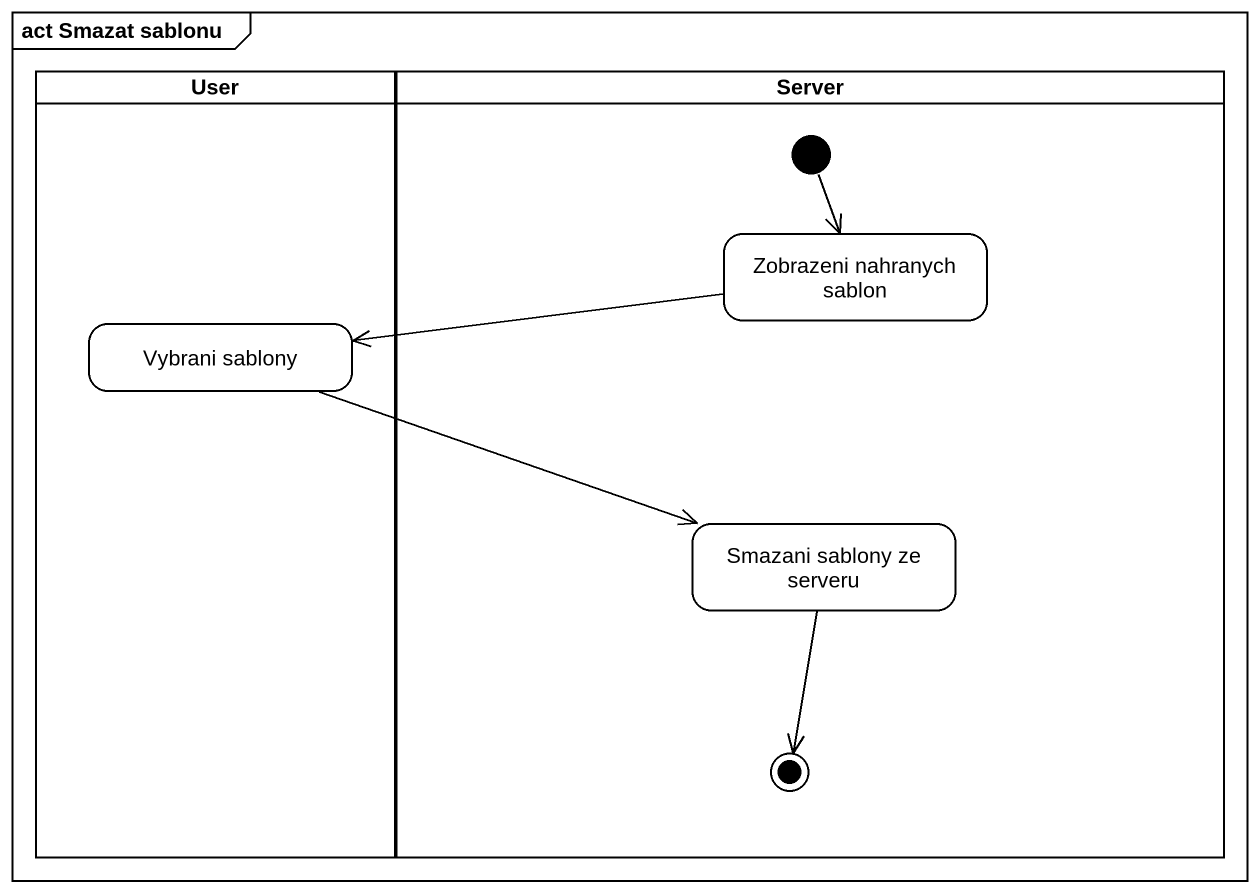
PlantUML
@startuml
mainframe act Smazat sablonu
hide empty description
state User <<partition>> {
  state "Vybrani sablony" as Vybrani_sablony
}
state Server <<partition>> {
  state "Zobrazeni nahranych sablon" as Zobrazeni_nahranych_sablon
  state "Smazani sablony ze serveru" as Smazani_sablony_ze_serveru
  [*] --> Zobrazeni_nahranych_sablon
  Smazani_sablony_ze_serveru --> [*]
}
Zobrazeni_nahranych_sablon -left-> Vybrani_sablony
Vybrani_sablony -right-> Smazani_sablony_ze_serveru
@enduml
